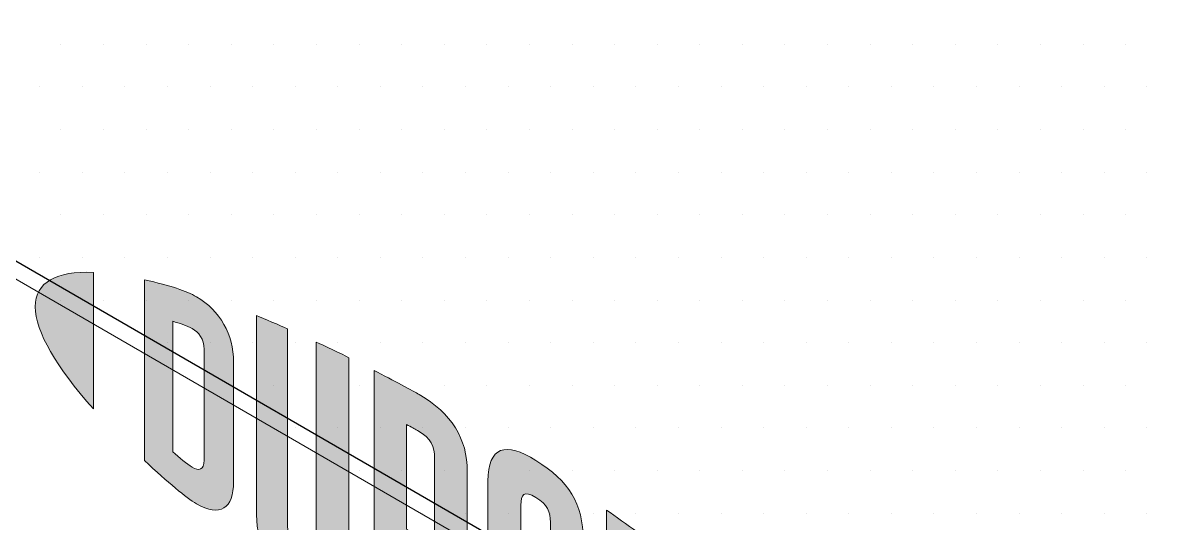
# Model space of a CAD drawing. Header units: inches. Extents: x -17.6 to 82.3, y -15.1 to 23.2.
# Drawn here: x 17.375 to 17.879, y 9.851 to 10.071 of the extents above; entities that cross this region are included whole.
import ezdxf

# ---------------------------------------------------------------- set-up
doc = ezdxf.new("R2010")
doc.units = ezdxf.units.IN
doc.header["$MEASUREMENT"] = 0
for name, color, linetype, lineweight in [('.ATI-HATCH', 7, 'Continuous', 0), ('G-ANNO-TTLB', 7, 'Continuous', 0), ('TYVEK', 7, 'Continuous', 0), ('X-REF - TRACED', 7, 'Continuous', 0)]:
    doc.layers.add(name, color=color, linetype=linetype, lineweight=lineweight)

# ---------------------------------------------------------------- blocks, each defined once
blk = doc.blocks.new('Block_42')
at = {"layer": 'X-REF - TRACED', "true_color": 0x848484, "transparency": 33554687}
h = blk.add_hatch(color=252, dxfattribs=at)
h.dxf.hatch_style = 2
edge = h.paths.add_edge_path()
edge.add_spline(control_points=[(17.38031, 9.94644), (17.38031, 9.93544), (17.38962, 9.91977), (17.40586, 9.90156), (17.40586, 9.90156), (17.40586, 9.96157), (17.40586, 9.96157), (17.38962, 9.96219), (17.38031, 9.95733), (17.38031, 9.94644)], knot_values=[0, 0, 0, 0, 1, 1, 1, 2, 2, 2, 3, 3, 3, 3], degree=3, periodic=0)
h = blk.add_hatch(color=252, dxfattribs=at)
h.dxf.hatch_style = 2
edge = h.paths.add_edge_path()
edge.add_spline(control_points=[(17.45465, 9.87898), (17.45465, 9.87438), (17.45224, 9.87423), (17.44936, 9.8759), (17.44711, 9.8772), (17.44365, 9.88013), (17.44082, 9.88265), (17.44082, 9.88265), (17.44082, 9.94004), (17.44082, 9.94004), (17.44365, 9.93926), (17.44711, 9.9382), (17.44936, 9.9369), (17.45224, 9.93523), (17.45465, 9.93231), (17.45465, 9.92771), (17.45465, 9.92771), (17.45465, 9.87898), (17.45465, 9.87898)], knot_values=[0, 0, 0, 0, 1, 1, 1, 2, 2, 2, 3, 3, 3, 4, 4, 4, 5, 5, 5, 6, 6, 6, 6], degree=3, periodic=0)
edge = h.paths.add_edge_path()
edge.add_spline(control_points=[(17.45125, 9.95081), (17.44671, 9.95343), (17.44017, 9.95568), (17.42833, 9.95832), (17.42833, 9.95832), (17.42833, 9.87877), (17.42833, 9.87877), (17.43874, 9.86914), (17.44671, 9.86243), (17.45125, 9.85981), (17.4617, 9.85377), (17.46759, 9.8577), (17.46759, 9.86946), (17.46759, 9.86946), (17.46759, 9.92228), (17.46759, 9.92228), (17.46759, 9.93405), (17.4617, 9.94478), (17.45125, 9.95081)], knot_values=[0, 0, 0, 0, 1, 1, 1, 2, 2, 2, 3, 3, 3, 4, 4, 4, 5, 5, 5, 6, 6, 6, 6], degree=3, periodic=0)
h = blk.add_hatch(color=252, dxfattribs=at)
h.dxf.hatch_style = 2
edge = h.paths.add_edge_path()
edge.add_spline(control_points=[(17.50403, 9.84115), (17.50403, 9.83654), (17.50265, 9.83443), (17.49764, 9.83802), (17.49271, 9.84154), (17.49139, 9.8447), (17.49139, 9.85015), (17.49139, 9.85015), (17.49139, 9.93673), (17.49139, 9.93673), (17.48812, 9.9382), (17.48083, 9.94125), (17.47771, 9.94254), (17.47771, 9.94254), (17.47771, 9.85498), (17.47771, 9.85498), (17.47771, 9.841), (17.48363, 9.83215), (17.49764, 9.82222), (17.51046, 9.81313), (17.51831, 9.81603), (17.51831, 9.83154), (17.51831, 9.83154), (17.51831, 9.92405), (17.51831, 9.92405), (17.51563, 9.92542), (17.50686, 9.92964), (17.50403, 9.93093), (17.50403, 9.93093), (17.50403, 9.84115), (17.50403, 9.84115)], knot_values=[0, 0, 0, 0, 1, 1, 1, 2, 2, 2, 3, 3, 3, 4, 4, 4, 5, 5, 5, 6, 6, 6, 7, 7, 7, 8, 8, 8, 9, 9, 9, 10, 10, 10, 10], degree=3, periodic=0)
h = blk.add_hatch(color=252, dxfattribs=at)
h.dxf.hatch_style = 2
edge = h.paths.add_edge_path()
edge.add_spline(control_points=[(17.55608, 9.84913), (17.55608, 9.84412), (17.55455, 9.84246), (17.54875, 9.84579), (17.54875, 9.84579), (17.54374, 9.84867), (17.54374, 9.84867), (17.54374, 9.84867), (17.54374, 9.89465), (17.54374, 9.89465), (17.54597, 9.8935), (17.54716, 9.89285), (17.5485, 9.89207), (17.55477, 9.88845), (17.55608, 9.88497), (17.55608, 9.87985), (17.55608, 9.87985), (17.55608, 9.84913), (17.55608, 9.84913)], knot_values=[0, 0, 0, 0, 1, 1, 1, 2, 2, 2, 3, 3, 3, 4, 4, 4, 5, 5, 5, 6, 6, 6, 6], degree=3, periodic=0)
edge = h.paths.add_edge_path()
edge.add_spline(control_points=[(17.54933, 9.90786), (17.54685, 9.90929), (17.53779, 9.91416), (17.52946, 9.91841), (17.52946, 9.91841), (17.52946, 9.80188), (17.52946, 9.80188), (17.53229, 9.80008), (17.53972, 9.79534), (17.54374, 9.7929), (17.54374, 9.7929), (17.54374, 9.83247), (17.54374, 9.83247), (17.54374, 9.83247), (17.54933, 9.82926), (17.54933, 9.82926), (17.56429, 9.82068), (17.57051, 9.82478), (17.57051, 9.83957), (17.57051, 9.83957), (17.57051, 9.87391), (17.57051, 9.87391), (17.57051, 9.8884), (17.56352, 9.89967), (17.54933, 9.90786)], knot_values=[0, 0, 0, 0, 1, 1, 1, 2, 2, 2, 3, 3, 3, 4, 4, 4, 5, 5, 5, 6, 6, 6, 7, 7, 7, 8, 8, 8, 8], degree=3, periodic=0)
h = blk.add_hatch(color=252, dxfattribs=at)
h.dxf.hatch_style = 2
edge = h.paths.add_edge_path()
edge.add_spline(control_points=[(17.6071, 9.77898), (17.6071, 9.77438), (17.60576, 9.77277), (17.6007, 9.77551), (17.5955, 9.77835), (17.59408, 9.78172), (17.59408, 9.7865), (17.59408, 9.7865), (17.59408, 9.85914), (17.59408, 9.85914), (17.59408, 9.86391), (17.5955, 9.86574), (17.6007, 9.86257), (17.60576, 9.85948), (17.6071, 9.85623), (17.6071, 9.85163), (17.6071, 9.85163), (17.6071, 9.77898), (17.6071, 9.77898)], knot_values=[0, 0, 0, 0, 1, 1, 1, 2, 2, 2, 3, 3, 3, 4, 4, 4, 5, 5, 5, 6, 6, 6, 6], degree=3, periodic=0)
edge = h.paths.add_edge_path()
edge.add_spline(control_points=[(17.6007, 9.87885), (17.58746, 9.88722), (17.57958, 9.88507), (17.57958, 9.86973), (17.57958, 9.86973), (17.57958, 9.7935), (17.57958, 9.7935), (17.57958, 9.77731), (17.58672, 9.76652), (17.6007, 9.75915), (17.61438, 9.75193), (17.62152, 9.75378), (17.62152, 9.771), (17.62152, 9.771), (17.62152, 9.84376), (17.62152, 9.84376), (17.62152, 9.86018), (17.61507, 9.86975), (17.6007, 9.87885)], knot_values=[0, 0, 0, 0, 1, 1, 1, 2, 2, 2, 3, 3, 3, 4, 4, 4, 5, 5, 5, 6, 6, 6, 6], degree=3, periodic=0)
h = blk.add_hatch(color=252, dxfattribs=at)
h.dxf.hatch_style = 2
edge = h.paths.add_edge_path()
edge.add_spline(control_points=[(17.66116, 9.77904), (17.66116, 9.77904), (17.64532, 9.84743), (17.64532, 9.84743), (17.641, 9.85057), (17.6358, 9.85424), (17.63178, 9.85698), (17.63178, 9.85698), (17.63178, 9.74516), (17.63178, 9.74516), (17.63461, 9.74383), (17.64181, 9.74061), (17.64553, 9.73901), (17.64553, 9.73901), (17.6444, 9.80556), (17.6444, 9.80556), (17.6444, 9.80556), (17.66116, 9.73256), (17.66116, 9.73256), (17.66473, 9.73115), (17.66993, 9.72919), (17.67335, 9.72796), (17.67335, 9.72796), (17.67335, 9.82621), (17.67335, 9.82621), (17.66978, 9.82907), (17.6633, 9.83408), (17.66018, 9.83643), (17.66018, 9.83643), (17.66116, 9.77904), (17.66116, 9.77904)], knot_values=[0, 0, 0, 0, 1, 1, 1, 2, 2, 2, 3, 3, 3, 4, 4, 4, 5, 5, 5, 6, 6, 6, 7, 7, 7, 8, 8, 8, 9, 9, 9, 10, 10, 10, 10], degree=3, periodic=0)
h = blk.add_hatch(color=252, dxfattribs=at)
h.dxf.hatch_style = 2
edge = h.paths.add_edge_path()
edge.add_spline(control_points=[(17.68042, 9.80495), (17.68395, 9.80218), (17.68743, 9.79936), (17.69083, 9.79655), (17.69083, 9.79655), (17.69083, 9.7222), (17.69083, 9.7222), (17.69395, 9.72123), (17.69975, 9.71962), (17.70362, 9.7187), (17.70362, 9.7187), (17.70362, 9.78566), (17.70362, 9.78566), (17.70733, 9.78241), (17.71083, 9.77929), (17.71403, 9.77639), (17.71403, 9.77639), (17.71403, 9.79073), (17.71403, 9.79073), (17.70393, 9.8006), (17.69309, 9.81015), (17.68042, 9.8205), (17.68042, 9.8205), (17.68042, 9.80495), (17.68042, 9.80495)], knot_values=[0, 0, 0, 0, 1, 1, 1, 2, 2, 2, 3, 3, 3, 4, 4, 4, 5, 5, 5, 6, 6, 6, 7, 7, 7, 8, 8, 8, 8], degree=3, periodic=0)
h = blk.add_hatch(color=252, dxfattribs=at)
h.dxf.hatch_style = 2
edge = h.paths.add_edge_path()
edge.add_spline(control_points=[(17.75494, 9.73014), (17.75494, 9.71913), (17.74562, 9.71423), (17.72937, 9.71476), (17.72937, 9.71476), (17.72937, 9.77481), (17.72937, 9.77481), (17.74562, 9.75665), (17.75494, 9.74103), (17.75494, 9.73014)], knot_values=[0, 0, 0, 0, 1, 1, 1, 2, 2, 2, 3, 3, 3, 3], degree=3, periodic=0)
h = blk.add_hatch(color=252, dxfattribs=at)
h.dxf.hatch_style = 2
edge = h.paths.add_edge_path()
edge.add_spline(control_points=[(17.74735, 9.69839), (17.74735, 9.69839), (17.74889, 9.6975), (17.74889, 9.6975), (17.74889, 9.6975), (17.75117, 9.69209), (17.75117, 9.69209), (17.75117, 9.69209), (17.75345, 9.69487), (17.75345, 9.69487), (17.75345, 9.69487), (17.75494, 9.69401), (17.75494, 9.69401), (17.75494, 9.69401), (17.75494, 9.68536), (17.75494, 9.68536), (17.75494, 9.68536), (17.75355, 9.68616), (17.75355, 9.68616), (17.75355, 9.68616), (17.75355, 9.69231), (17.75355, 9.69231), (17.75355, 9.69231), (17.75122, 9.68953), (17.75122, 9.68953), (17.75122, 9.68953), (17.75107, 9.68961), (17.75107, 9.68961), (17.75107, 9.68961), (17.74874, 9.69509), (17.74874, 9.69509), (17.74874, 9.69509), (17.74874, 9.68893), (17.74874, 9.68893), (17.74874, 9.68893), (17.74735, 9.68974), (17.74735, 9.68974), (17.74735, 9.68974), (17.74735, 9.69839), (17.74735, 9.69839)], knot_values=[0, 0, 0, 0, 1, 1, 1, 2, 2, 2, 3, 3, 3, 4, 4, 4, 5, 5, 5, 6, 6, 6, 7, 7, 7, 8, 8, 8, 9, 9, 9, 10, 10, 10, 11, 11, 11, 12, 12, 12, 13, 13, 13, 13], degree=3, periodic=0)
edge = h.paths.add_edge_path()
edge.add_spline(control_points=[(17.74196, 9.69999), (17.74196, 9.69999), (17.73963, 9.70133), (17.73963, 9.70133), (17.73963, 9.70133), (17.73963, 9.70285), (17.73963, 9.70285), (17.73963, 9.70285), (17.74573, 9.69933), (17.74573, 9.69933), (17.74573, 9.69933), (17.74573, 9.69781), (17.74573, 9.69781), (17.74573, 9.69781), (17.7434, 9.69915), (17.7434, 9.69915), (17.7434, 9.69915), (17.7434, 9.69202), (17.7434, 9.69202), (17.7434, 9.69202), (17.74196, 9.69285), (17.74196, 9.69285), (17.74196, 9.69285), (17.74196, 9.69999), (17.74196, 9.69999)], knot_values=[0, 0, 0, 0, 1, 1, 1, 2, 2, 2, 3, 3, 3, 4, 4, 4, 5, 5, 5, 6, 6, 6, 7, 7, 7, 8, 8, 8, 8], degree=3, periodic=0)
at = {"layer": 'X-REF - TRACED'}
for points, knots in [([(17.38031, 9.94644), (17.38031, 9.93544), (17.38962, 9.91977), (17.40586, 9.90156), (17.40586, 9.90156), (17.40586, 9.96157), (17.40586, 9.96157), (17.38962, 9.96219), (17.38031, 9.95733), (17.38031, 9.94644)], [0, 0, 0, 0, 1, 1, 1, 2, 2, 2, 3, 3, 3, 3]), ([(17.45125, 9.95081), (17.44671, 9.95343), (17.44017, 9.95568), (17.42833, 9.95832), (17.42833, 9.95832), (17.42833, 9.87877), (17.42833, 9.87877), (17.43874, 9.86914), (17.44671, 9.86243), (17.45125, 9.85981), (17.4617, 9.85377), (17.46759, 9.8577), (17.46759, 9.86946), (17.46759, 9.86946), (17.46759, 9.92228), (17.46759, 9.92228), (17.46759, 9.93405), (17.4617, 9.94478), (17.45125, 9.95081)], [0, 0, 0, 0, 1, 1, 1, 2, 2, 2, 3, 3, 3, 4, 4, 4, 5, 5, 5, 6, 6, 6, 6]), ([(17.45465, 9.87898), (17.45465, 9.87438), (17.45224, 9.87423), (17.44936, 9.8759), (17.44711, 9.8772), (17.44365, 9.88013), (17.44082, 9.88265), (17.44082, 9.88265), (17.44082, 9.94004), (17.44082, 9.94004), (17.44365, 9.93926), (17.44711, 9.9382), (17.44936, 9.9369), (17.45224, 9.93523), (17.45465, 9.93231), (17.45465, 9.92771), (17.45465, 9.92771), (17.45465, 9.87898), (17.45465, 9.87898)], [0, 0, 0, 0, 1, 1, 1, 2, 2, 2, 3, 3, 3, 4, 4, 4, 5, 5, 5, 6, 6, 6, 6]), ([(17.50403, 9.84115), (17.50403, 9.83654), (17.50265, 9.83443), (17.49764, 9.83802), (17.49271, 9.84154), (17.49139, 9.8447), (17.49139, 9.85015), (17.49139, 9.85015), (17.49139, 9.93673), (17.49139, 9.93673), (17.48812, 9.9382), (17.48083, 9.94125), (17.47771, 9.94254), (17.47771, 9.94254), (17.47771, 9.85498), (17.47771, 9.85498), (17.47771, 9.841), (17.48363, 9.83215), (17.49764, 9.82222), (17.51046, 9.81313), (17.51831, 9.81603), (17.51831, 9.83154), (17.51831, 9.83154), (17.51831, 9.92405), (17.51831, 9.92405), (17.51563, 9.92542), (17.50686, 9.92964), (17.50403, 9.93093), (17.50403, 9.93093), (17.50403, 9.84115), (17.50403, 9.84115)], [0, 0, 0, 0, 1, 1, 1, 2, 2, 2, 3, 3, 3, 4, 4, 4, 5, 5, 5, 6, 6, 6, 7, 7, 7, 8, 8, 8, 9, 9, 9, 10, 10, 10, 10]), ([(17.54933, 9.90786), (17.54685, 9.90929), (17.53779, 9.91416), (17.52946, 9.91841), (17.52946, 9.91841), (17.52946, 9.80188), (17.52946, 9.80188), (17.53229, 9.80008), (17.53972, 9.79534), (17.54374, 9.7929), (17.54374, 9.7929), (17.54374, 9.83247), (17.54374, 9.83247), (17.54374, 9.83247), (17.54933, 9.82926), (17.54933, 9.82926), (17.56429, 9.82068), (17.57051, 9.82478), (17.57051, 9.83957), (17.57051, 9.83957), (17.57051, 9.87391), (17.57051, 9.87391), (17.57051, 9.8884), (17.56352, 9.89967), (17.54933, 9.90786)], [0, 0, 0, 0, 1, 1, 1, 2, 2, 2, 3, 3, 3, 4, 4, 4, 5, 5, 5, 6, 6, 6, 7, 7, 7, 8, 8, 8, 8]), ([(17.55608, 9.84913), (17.55608, 9.84412), (17.55455, 9.84246), (17.54875, 9.84579), (17.54875, 9.84579), (17.54374, 9.84867), (17.54374, 9.84867), (17.54374, 9.84867), (17.54374, 9.89465), (17.54374, 9.89465), (17.54597, 9.8935), (17.54716, 9.89285), (17.5485, 9.89207), (17.55477, 9.88845), (17.55608, 9.88497), (17.55608, 9.87985), (17.55608, 9.87985), (17.55608, 9.84913), (17.55608, 9.84913)], [0, 0, 0, 0, 1, 1, 1, 2, 2, 2, 3, 3, 3, 4, 4, 4, 5, 5, 5, 6, 6, 6, 6]), ([(17.6007, 9.87885), (17.58746, 9.88722), (17.57958, 9.88507), (17.57958, 9.86973), (17.57958, 9.86973), (17.57958, 9.7935), (17.57958, 9.7935), (17.57958, 9.77731), (17.58672, 9.76652), (17.6007, 9.75915), (17.61438, 9.75193), (17.62152, 9.75378), (17.62152, 9.771), (17.62152, 9.771), (17.62152, 9.84376), (17.62152, 9.84376), (17.62152, 9.86018), (17.61507, 9.86975), (17.6007, 9.87885)], [0, 0, 0, 0, 1, 1, 1, 2, 2, 2, 3, 3, 3, 4, 4, 4, 5, 5, 5, 6, 6, 6, 6]), ([(17.6071, 9.77898), (17.6071, 9.77438), (17.60576, 9.77277), (17.6007, 9.77551), (17.5955, 9.77835), (17.59408, 9.78172), (17.59408, 9.7865), (17.59408, 9.7865), (17.59408, 9.85914), (17.59408, 9.85914), (17.59408, 9.86391), (17.5955, 9.86574), (17.6007, 9.86257), (17.60576, 9.85948), (17.6071, 9.85623), (17.6071, 9.85163), (17.6071, 9.85163), (17.6071, 9.77898), (17.6071, 9.77898)], [0, 0, 0, 0, 1, 1, 1, 2, 2, 2, 3, 3, 3, 4, 4, 4, 5, 5, 5, 6, 6, 6, 6]), ([(17.66116, 9.77904), (17.66116, 9.77904), (17.64532, 9.84743), (17.64532, 9.84743), (17.641, 9.85057), (17.6358, 9.85424), (17.63178, 9.85698), (17.63178, 9.85698), (17.63178, 9.74516), (17.63178, 9.74516), (17.63461, 9.74383), (17.64181, 9.74061), (17.64553, 9.73901), (17.64553, 9.73901), (17.6444, 9.80556), (17.6444, 9.80556), (17.6444, 9.80556), (17.66116, 9.73256), (17.66116, 9.73256), (17.66473, 9.73115), (17.66993, 9.72919), (17.67335, 9.72796), (17.67335, 9.72796), (17.67335, 9.82621), (17.67335, 9.82621), (17.66978, 9.82907), (17.6633, 9.83408), (17.66018, 9.83643), (17.66018, 9.83643), (17.66116, 9.77904), (17.66116, 9.77904)], [0, 0, 0, 0, 1, 1, 1, 2, 2, 2, 3, 3, 3, 4, 4, 4, 5, 5, 5, 6, 6, 6, 7, 7, 7, 8, 8, 8, 9, 9, 9, 10, 10, 10, 10]), ([(17.68042, 9.80495), (17.68395, 9.80218), (17.68743, 9.79936), (17.69083, 9.79655), (17.69083, 9.79655), (17.69083, 9.7222), (17.69083, 9.7222), (17.69395, 9.72123), (17.69975, 9.71962), (17.70362, 9.7187), (17.70362, 9.7187), (17.70362, 9.78566), (17.70362, 9.78566), (17.70733, 9.78241), (17.71083, 9.77929), (17.71403, 9.77639), (17.71403, 9.77639), (17.71403, 9.79073), (17.71403, 9.79073), (17.70393, 9.8006), (17.69309, 9.81015), (17.68042, 9.8205), (17.68042, 9.8205), (17.68042, 9.80495), (17.68042, 9.80495)], [0, 0, 0, 0, 1, 1, 1, 2, 2, 2, 3, 3, 3, 4, 4, 4, 5, 5, 5, 6, 6, 6, 7, 7, 7, 8, 8, 8, 8]), ([(17.75494, 9.73014), (17.75494, 9.71913), (17.74562, 9.71423), (17.72937, 9.71476), (17.72937, 9.71476), (17.72937, 9.77481), (17.72937, 9.77481), (17.74562, 9.75665), (17.75494, 9.74103), (17.75494, 9.73014)], [0, 0, 0, 0, 1, 1, 1, 2, 2, 2, 3, 3, 3, 3]), ([(17.74196, 9.69999), (17.74196, 9.69999), (17.73963, 9.70133), (17.73963, 9.70133), (17.73963, 9.70133), (17.73963, 9.70285), (17.73963, 9.70285), (17.73963, 9.70285), (17.74573, 9.69933), (17.74573, 9.69933), (17.74573, 9.69933), (17.74573, 9.69781), (17.74573, 9.69781), (17.74573, 9.69781), (17.7434, 9.69915), (17.7434, 9.69915), (17.7434, 9.69915), (17.7434, 9.69202), (17.7434, 9.69202), (17.7434, 9.69202), (17.74196, 9.69285), (17.74196, 9.69285), (17.74196, 9.69285), (17.74196, 9.69999), (17.74196, 9.69999)], [0, 0, 0, 0, 1, 1, 1, 2, 2, 2, 3, 3, 3, 4, 4, 4, 5, 5, 5, 6, 6, 6, 7, 7, 7, 8, 8, 8, 8]), ([(17.74735, 9.69839), (17.74735, 9.69839), (17.74889, 9.6975), (17.74889, 9.6975), (17.74889, 9.6975), (17.75117, 9.69209), (17.75117, 9.69209), (17.75117, 9.69209), (17.75345, 9.69487), (17.75345, 9.69487), (17.75345, 9.69487), (17.75494, 9.69401), (17.75494, 9.69401), (17.75494, 9.69401), (17.75494, 9.68536), (17.75494, 9.68536), (17.75494, 9.68536), (17.75355, 9.68616), (17.75355, 9.68616), (17.75355, 9.68616), (17.75355, 9.69231), (17.75355, 9.69231), (17.75355, 9.69231), (17.75122, 9.68953), (17.75122, 9.68953), (17.75122, 9.68953), (17.75107, 9.68961), (17.75107, 9.68961), (17.75107, 9.68961), (17.74874, 9.69509), (17.74874, 9.69509), (17.74874, 9.69509), (17.74874, 9.68893), (17.74874, 9.68893), (17.74874, 9.68893), (17.74735, 9.68974), (17.74735, 9.68974), (17.74735, 9.68974), (17.74735, 9.69839), (17.74735, 9.69839)], [0, 0, 0, 0, 1, 1, 1, 2, 2, 2, 3, 3, 3, 4, 4, 4, 5, 5, 5, 6, 6, 6, 7, 7, 7, 8, 8, 8, 9, 9, 9, 10, 10, 10, 11, 11, 11, 12, 12, 12, 13, 13, 13, 13])]:
    blk.add_open_spline(points, degree=3, knots=knots, dxfattribs=at)
blk = doc.blocks.new('Block_41')
at = {"layer": 'X-REF - TRACED'}
blk.add_blockref('Block_42', (0, 0), dxfattribs=at)
blk = doc.blocks.new('Block_353')
at = {"layer": '.ATI-HATCH'}
blk.add_open_spline([(17.86528, 10.26903), (17.86528, 10.26903), (16.02681, 11.33181), (16.02681, 11.33181), (16.02681, 11.33181), (15.78736, 11.30125), (15.78736, 11.30125), (15.78736, 11.30125), (15.69111, 11.24611), (15.69111, 11.24611), (15.69111, 11.24611), (15.69111, 10.93028), (15.69111, 10.93028), (15.69111, 10.93028), (17.59694, 9.82833), (17.59694, 9.82833), (17.59694, 9.82833), (17.73153, 9.75056), (17.73153, 9.75056), (17.73153, 9.75056), (18.69347, 9.79014), (18.69347, 9.79014), (18.69347, 9.79014), (17.86528, 10.26903), (17.86528, 10.26903)], degree=3, knots=[0, 0, 0, 0, 1, 1, 1, 2, 2, 2, 3, 3, 3, 4, 4, 4, 5, 5, 5, 6, 6, 6, 7, 7, 7, 8, 8, 8, 8], dxfattribs=at)
at = {"layer": '.ATI-HATCH', "color": 8, "lineweight": 0, "true_color": 0x808080}
for points in [[(17.3916, 10.0619), (17.3916, 10.0619), (17.3916, 10.0619), (17.3916, 10.0619)], [(17.41035, 10.0619), (17.41035, 10.0619), (17.41035, 10.0619), (17.41035, 10.0619)], [(17.4291, 10.0619), (17.4291, 10.0619), (17.4291, 10.0619), (17.4291, 10.0619)], [(17.44785, 10.0619), (17.44785, 10.0619), (17.44785, 10.0619), (17.44785, 10.0619)], [(17.4666, 10.0619), (17.4666, 10.0619), (17.4666, 10.0619), (17.4666, 10.0619)], [(17.48535, 10.0619), (17.48535, 10.0619), (17.48535, 10.0619), (17.48535, 10.0619)], [(17.5041, 10.0619), (17.5041, 10.0619), (17.5041, 10.0619), (17.5041, 10.0619)], [(17.52285, 10.0619), (17.52285, 10.0619), (17.52285, 10.0619), (17.52285, 10.0619)], [(17.5416, 10.0619), (17.5416, 10.0619), (17.5416, 10.0619), (17.5416, 10.0619)], [(17.56035, 10.0619), (17.56035, 10.0619), (17.56035, 10.0619), (17.56035, 10.0619)], [(17.5791, 10.0619), (17.5791, 10.0619), (17.5791, 10.0619), (17.5791, 10.0619)], [(17.59785, 10.0619), (17.59785, 10.0619), (17.59785, 10.0619), (17.59785, 10.0619)], [(17.6166, 10.0619), (17.6166, 10.0619), (17.6166, 10.0619), (17.6166, 10.0619)], [(17.63535, 10.0619), (17.63535, 10.0619), (17.63535, 10.0619), (17.63535, 10.0619)], [(17.6541, 10.0619), (17.6541, 10.0619), (17.6541, 10.0619), (17.6541, 10.0619)], [(17.67285, 10.0619), (17.67285, 10.0619), (17.67285, 10.0619), (17.67285, 10.0619)], [(17.6916, 10.0619), (17.6916, 10.0619), (17.6916, 10.0619), (17.6916, 10.0619)], [(17.71035, 10.0619), (17.71035, 10.0619), (17.71035, 10.0619), (17.71035, 10.0619)], [(17.7291, 10.0619), (17.7291, 10.0619), (17.7291, 10.0619), (17.7291, 10.0619)], [(17.74785, 10.0619), (17.74785, 10.0619), (17.74785, 10.0619), (17.74785, 10.0619)], [(17.7666, 10.0619), (17.7666, 10.0619), (17.7666, 10.0619), (17.7666, 10.0619)], [(17.78535, 10.0619), (17.78535, 10.0619), (17.78535, 10.0619), (17.78535, 10.0619)], [(17.8041, 10.0619), (17.8041, 10.0619), (17.8041, 10.0619), (17.8041, 10.0619)], [(17.82285, 10.0619), (17.82285, 10.0619), (17.82285, 10.0619), (17.82285, 10.0619)], [(17.8416, 10.0619), (17.8416, 10.0619), (17.8416, 10.0619), (17.8416, 10.0619)], [(17.86035, 10.0619), (17.86035, 10.0619), (17.86035, 10.0619), (17.86035, 10.0619)], [(17.38222, 10.04315), (17.38222, 10.04315), (17.38222, 10.04315), (17.38222, 10.04315)], [(17.40097, 10.04315), (17.40097, 10.04315), (17.40097, 10.04315), (17.40097, 10.04315)], [(17.41972, 10.04315), (17.41972, 10.04315), (17.41972, 10.04315), (17.41972, 10.04315)], [(17.43847, 10.04315), (17.43847, 10.04315), (17.43847, 10.04315), (17.43847, 10.04315)], [(17.45722, 10.04315), (17.45722, 10.04315), (17.45722, 10.04315), (17.45722, 10.04315)], [(17.47597, 10.04315), (17.47597, 10.04315), (17.47597, 10.04315), (17.47597, 10.04315)], [(17.49472, 10.04315), (17.49472, 10.04315), (17.49472, 10.04315), (17.49472, 10.04315)], [(17.51347, 10.04315), (17.51347, 10.04315), (17.51347, 10.04315), (17.51347, 10.04315)], [(17.53222, 10.04315), (17.53222, 10.04315), (17.53222, 10.04315), (17.53222, 10.04315)], [(17.55097, 10.04315), (17.55097, 10.04315), (17.55097, 10.04315), (17.55097, 10.04315)], [(17.56972, 10.04315), (17.56972, 10.04315), (17.56972, 10.04315), (17.56972, 10.04315)], [(17.58847, 10.04315), (17.58847, 10.04315), (17.58847, 10.04315), (17.58847, 10.04315)], [(17.60722, 10.04315), (17.60722, 10.04315), (17.60722, 10.04315), (17.60722, 10.04315)], [(17.62597, 10.04315), (17.62597, 10.04315), (17.62597, 10.04315), (17.62597, 10.04315)], [(17.64472, 10.04315), (17.64472, 10.04315), (17.64472, 10.04315), (17.64472, 10.04315)], [(17.66347, 10.04315), (17.66347, 10.04315), (17.66347, 10.04315), (17.66347, 10.04315)], [(17.68222, 10.04315), (17.68222, 10.04315), (17.68222, 10.04315), (17.68222, 10.04315)], [(17.70097, 10.04315), (17.70097, 10.04315), (17.70097, 10.04315), (17.70097, 10.04315)], [(17.71972, 10.04315), (17.71972, 10.04315), (17.71972, 10.04315), (17.71972, 10.04315)], [(17.73847, 10.04315), (17.73847, 10.04315), (17.73847, 10.04315), (17.73847, 10.04315)], [(17.75722, 10.04315), (17.75722, 10.04315), (17.75722, 10.04315), (17.75722, 10.04315)], [(17.77597, 10.04315), (17.77597, 10.04315), (17.77597, 10.04315), (17.77597, 10.04315)], [(17.79472, 10.04315), (17.79472, 10.04315), (17.79472, 10.04315), (17.79472, 10.04315)], [(17.81347, 10.04315), (17.81347, 10.04315), (17.81347, 10.04315), (17.81347, 10.04315)], [(17.83222, 10.04315), (17.83222, 10.04315), (17.83222, 10.04315), (17.83222, 10.04315)], [(17.85097, 10.04315), (17.85097, 10.04315), (17.85097, 10.04315), (17.85097, 10.04315)], [(17.86972, 10.04315), (17.86972, 10.04315), (17.86972, 10.04315), (17.86972, 10.04315)], [(17.3916, 10.0244), (17.3916, 10.0244), (17.3916, 10.0244), (17.3916, 10.0244)], [(17.41035, 10.0244), (17.41035, 10.0244), (17.41035, 10.0244), (17.41035, 10.0244)], [(17.4291, 10.0244), (17.4291, 10.0244), (17.4291, 10.0244), (17.4291, 10.0244)], [(17.44785, 10.0244), (17.44785, 10.0244), (17.44785, 10.0244), (17.44785, 10.0244)], [(17.4666, 10.0244), (17.4666, 10.0244), (17.4666, 10.0244), (17.4666, 10.0244)], [(17.48535, 10.0244), (17.48535, 10.0244), (17.48535, 10.0244), (17.48535, 10.0244)], [(17.5041, 10.0244), (17.5041, 10.0244), (17.5041, 10.0244), (17.5041, 10.0244)], [(17.52285, 10.0244), (17.52285, 10.0244), (17.52285, 10.0244), (17.52285, 10.0244)], [(17.5416, 10.0244), (17.5416, 10.0244), (17.5416, 10.0244), (17.5416, 10.0244)], [(17.56035, 10.0244), (17.56035, 10.0244), (17.56035, 10.0244), (17.56035, 10.0244)], [(17.5791, 10.0244), (17.5791, 10.0244), (17.5791, 10.0244), (17.5791, 10.0244)], [(17.59785, 10.0244), (17.59785, 10.0244), (17.59785, 10.0244), (17.59785, 10.0244)], [(17.6166, 10.0244), (17.6166, 10.0244), (17.6166, 10.0244), (17.6166, 10.0244)], [(17.63535, 10.0244), (17.63535, 10.0244), (17.63535, 10.0244), (17.63535, 10.0244)], [(17.6541, 10.0244), (17.6541, 10.0244), (17.6541, 10.0244), (17.6541, 10.0244)], [(17.67285, 10.0244), (17.67285, 10.0244), (17.67285, 10.0244), (17.67285, 10.0244)], [(17.6916, 10.0244), (17.6916, 10.0244), (17.6916, 10.0244), (17.6916, 10.0244)], [(17.71035, 10.0244), (17.71035, 10.0244), (17.71035, 10.0244), (17.71035, 10.0244)], [(17.7291, 10.0244), (17.7291, 10.0244), (17.7291, 10.0244), (17.7291, 10.0244)], [(17.74785, 10.0244), (17.74785, 10.0244), (17.74785, 10.0244), (17.74785, 10.0244)], [(17.7666, 10.0244), (17.7666, 10.0244), (17.7666, 10.0244), (17.7666, 10.0244)], [(17.78535, 10.0244), (17.78535, 10.0244), (17.78535, 10.0244), (17.78535, 10.0244)], [(17.8041, 10.0244), (17.8041, 10.0244), (17.8041, 10.0244), (17.8041, 10.0244)], [(17.82285, 10.0244), (17.82285, 10.0244), (17.82285, 10.0244), (17.82285, 10.0244)], [(17.8416, 10.0244), (17.8416, 10.0244), (17.8416, 10.0244), (17.8416, 10.0244)], [(17.86035, 10.0244), (17.86035, 10.0244), (17.86035, 10.0244), (17.86035, 10.0244)], [(17.38222, 10.00565), (17.38222, 10.00565), (17.38222, 10.00565), (17.38222, 10.00565)], [(17.40097, 10.00565), (17.40097, 10.00565), (17.40097, 10.00565), (17.40097, 10.00565)], [(17.41972, 10.00565), (17.41972, 10.00565), (17.41972, 10.00565), (17.41972, 10.00565)], [(17.43847, 10.00565), (17.43847, 10.00565), (17.43847, 10.00565), (17.43847, 10.00565)], [(17.45722, 10.00565), (17.45722, 10.00565), (17.45722, 10.00565), (17.45722, 10.00565)], [(17.47597, 10.00565), (17.47597, 10.00565), (17.47597, 10.00565), (17.47597, 10.00565)], [(17.49472, 10.00565), (17.49472, 10.00565), (17.49472, 10.00565), (17.49472, 10.00565)], [(17.51347, 10.00565), (17.51347, 10.00565), (17.51347, 10.00565), (17.51347, 10.00565)], [(17.53222, 10.00565), (17.53222, 10.00565), (17.53222, 10.00565), (17.53222, 10.00565)], [(17.55097, 10.00565), (17.55097, 10.00565), (17.55097, 10.00565), (17.55097, 10.00565)], [(17.56972, 10.00565), (17.56972, 10.00565), (17.56972, 10.00565), (17.56972, 10.00565)], [(17.58847, 10.00565), (17.58847, 10.00565), (17.58847, 10.00565), (17.58847, 10.00565)], [(17.60722, 10.00565), (17.60722, 10.00565), (17.60722, 10.00565), (17.60722, 10.00565)], [(17.62597, 10.00565), (17.62597, 10.00565), (17.62597, 10.00565), (17.62597, 10.00565)], [(17.64472, 10.00565), (17.64472, 10.00565), (17.64472, 10.00565), (17.64472, 10.00565)], [(17.66347, 10.00565), (17.66347, 10.00565), (17.66347, 10.00565), (17.66347, 10.00565)], [(17.68222, 10.00565), (17.68222, 10.00565), (17.68222, 10.00565), (17.68222, 10.00565)], [(17.70097, 10.00565), (17.70097, 10.00565), (17.70097, 10.00565), (17.70097, 10.00565)], [(17.71972, 10.00565), (17.71972, 10.00565), (17.71972, 10.00565), (17.71972, 10.00565)], [(17.73847, 10.00565), (17.73847, 10.00565), (17.73847, 10.00565), (17.73847, 10.00565)], [(17.75722, 10.00565), (17.75722, 10.00565), (17.75722, 10.00565), (17.75722, 10.00565)], [(17.77597, 10.00565), (17.77597, 10.00565), (17.77597, 10.00565), (17.77597, 10.00565)], [(17.79472, 10.00565), (17.79472, 10.00565), (17.79472, 10.00565), (17.79472, 10.00565)], [(17.81347, 10.00565), (17.81347, 10.00565), (17.81347, 10.00565), (17.81347, 10.00565)], [(17.83222, 10.00565), (17.83222, 10.00565), (17.83222, 10.00565), (17.83222, 10.00565)], [(17.85097, 10.00565), (17.85097, 10.00565), (17.85097, 10.00565), (17.85097, 10.00565)], [(17.86972, 10.00565), (17.86972, 10.00565), (17.86972, 10.00565), (17.86972, 10.00565)], [(17.3916, 9.9869), (17.3916, 9.9869), (17.3916, 9.9869), (17.3916, 9.9869)], [(17.41035, 9.9869), (17.41035, 9.9869), (17.41035, 9.9869), (17.41035, 9.9869)], [(17.4291, 9.9869), (17.4291, 9.9869), (17.4291, 9.9869), (17.4291, 9.9869)], [(17.44785, 9.9869), (17.44785, 9.9869), (17.44785, 9.9869), (17.44785, 9.9869)], [(17.4666, 9.9869), (17.4666, 9.9869), (17.4666, 9.9869), (17.4666, 9.9869)], [(17.48535, 9.9869), (17.48535, 9.9869), (17.48535, 9.9869), (17.48535, 9.9869)], [(17.5041, 9.9869), (17.5041, 9.9869), (17.5041, 9.9869), (17.5041, 9.9869)], [(17.52285, 9.9869), (17.52285, 9.9869), (17.52285, 9.9869), (17.52285, 9.9869)], [(17.5416, 9.9869), (17.5416, 9.9869), (17.5416, 9.9869), (17.5416, 9.9869)], [(17.56035, 9.9869), (17.56035, 9.9869), (17.56035, 9.9869), (17.56035, 9.9869)], [(17.5791, 9.9869), (17.5791, 9.9869), (17.5791, 9.9869), (17.5791, 9.9869)], [(17.59785, 9.9869), (17.59785, 9.9869), (17.59785, 9.9869), (17.59785, 9.9869)], [(17.6166, 9.9869), (17.6166, 9.9869), (17.6166, 9.9869), (17.6166, 9.9869)], [(17.63535, 9.9869), (17.63535, 9.9869), (17.63535, 9.9869), (17.63535, 9.9869)], [(17.6541, 9.9869), (17.6541, 9.9869), (17.6541, 9.9869), (17.6541, 9.9869)], [(17.67285, 9.9869), (17.67285, 9.9869), (17.67285, 9.9869), (17.67285, 9.9869)], [(17.6916, 9.9869), (17.6916, 9.9869), (17.6916, 9.9869), (17.6916, 9.9869)], [(17.71035, 9.9869), (17.71035, 9.9869), (17.71035, 9.9869), (17.71035, 9.9869)], [(17.7291, 9.9869), (17.7291, 9.9869), (17.7291, 9.9869), (17.7291, 9.9869)], [(17.74785, 9.9869), (17.74785, 9.9869), (17.74785, 9.9869), (17.74785, 9.9869)], [(17.7666, 9.9869), (17.7666, 9.9869), (17.7666, 9.9869), (17.7666, 9.9869)], [(17.78535, 9.9869), (17.78535, 9.9869), (17.78535, 9.9869), (17.78535, 9.9869)], [(17.8041, 9.9869), (17.8041, 9.9869), (17.8041, 9.9869), (17.8041, 9.9869)], [(17.82285, 9.9869), (17.82285, 9.9869), (17.82285, 9.9869), (17.82285, 9.9869)], [(17.8416, 9.9869), (17.8416, 9.9869), (17.8416, 9.9869), (17.8416, 9.9869)], [(17.86035, 9.9869), (17.86035, 9.9869), (17.86035, 9.9869), (17.86035, 9.9869)], [(17.38222, 9.96815), (17.38222, 9.96815), (17.38222, 9.96815), (17.38222, 9.96815)], [(17.40097, 9.96815), (17.40097, 9.96815), (17.40097, 9.96815), (17.40097, 9.96815)], [(17.41972, 9.96815), (17.41972, 9.96815), (17.41972, 9.96815), (17.41972, 9.96815)], [(17.43847, 9.96815), (17.43847, 9.96815), (17.43847, 9.96815), (17.43847, 9.96815)], [(17.45722, 9.96815), (17.45722, 9.96815), (17.45722, 9.96815), (17.45722, 9.96815)], [(17.47597, 9.96815), (17.47597, 9.96815), (17.47597, 9.96815), (17.47597, 9.96815)], [(17.49472, 9.96815), (17.49472, 9.96815), (17.49472, 9.96815), (17.49472, 9.96815)], [(17.51347, 9.96815), (17.51347, 9.96815), (17.51347, 9.96815), (17.51347, 9.96815)], [(17.53222, 9.96815), (17.53222, 9.96815), (17.53222, 9.96815), (17.53222, 9.96815)], [(17.55097, 9.96815), (17.55097, 9.96815), (17.55097, 9.96815), (17.55097, 9.96815)], [(17.56972, 9.96815), (17.56972, 9.96815), (17.56972, 9.96815), (17.56972, 9.96815)], [(17.58847, 9.96815), (17.58847, 9.96815), (17.58847, 9.96815), (17.58847, 9.96815)], [(17.60722, 9.96815), (17.60722, 9.96815), (17.60722, 9.96815), (17.60722, 9.96815)], [(17.62597, 9.96815), (17.62597, 9.96815), (17.62597, 9.96815), (17.62597, 9.96815)], [(17.64472, 9.96815), (17.64472, 9.96815), (17.64472, 9.96815), (17.64472, 9.96815)], [(17.66347, 9.96815), (17.66347, 9.96815), (17.66347, 9.96815), (17.66347, 9.96815)], [(17.68222, 9.96815), (17.68222, 9.96815), (17.68222, 9.96815), (17.68222, 9.96815)], [(17.70097, 9.96815), (17.70097, 9.96815), (17.70097, 9.96815), (17.70097, 9.96815)], [(17.71972, 9.96815), (17.71972, 9.96815), (17.71972, 9.96815), (17.71972, 9.96815)], [(17.73847, 9.96815), (17.73847, 9.96815), (17.73847, 9.96815), (17.73847, 9.96815)], [(17.75722, 9.96815), (17.75722, 9.96815), (17.75722, 9.96815), (17.75722, 9.96815)], [(17.77597, 9.96815), (17.77597, 9.96815), (17.77597, 9.96815), (17.77597, 9.96815)], [(17.79472, 9.96815), (17.79472, 9.96815), (17.79472, 9.96815), (17.79472, 9.96815)], [(17.81347, 9.96815), (17.81347, 9.96815), (17.81347, 9.96815), (17.81347, 9.96815)], [(17.83222, 9.96815), (17.83222, 9.96815), (17.83222, 9.96815), (17.83222, 9.96815)], [(17.85097, 9.96815), (17.85097, 9.96815), (17.85097, 9.96815), (17.85097, 9.96815)], [(17.86972, 9.96815), (17.86972, 9.96815), (17.86972, 9.96815), (17.86972, 9.96815)], [(17.3916, 9.9494), (17.3916, 9.9494), (17.3916, 9.9494), (17.3916, 9.9494)], [(17.41035, 9.9494), (17.41035, 9.9494), (17.41035, 9.9494), (17.41035, 9.9494)], [(17.4291, 9.9494), (17.4291, 9.9494), (17.4291, 9.9494), (17.4291, 9.9494)], [(17.44785, 9.9494), (17.44785, 9.9494), (17.44785, 9.9494), (17.44785, 9.9494)], [(17.4666, 9.9494), (17.4666, 9.9494), (17.4666, 9.9494), (17.4666, 9.9494)], [(17.48535, 9.9494), (17.48535, 9.9494), (17.48535, 9.9494), (17.48535, 9.9494)], [(17.5041, 9.9494), (17.5041, 9.9494), (17.5041, 9.9494), (17.5041, 9.9494)], [(17.52285, 9.9494), (17.52285, 9.9494), (17.52285, 9.9494), (17.52285, 9.9494)], [(17.5416, 9.9494), (17.5416, 9.9494), (17.5416, 9.9494), (17.5416, 9.9494)], [(17.56035, 9.9494), (17.56035, 9.9494), (17.56035, 9.9494), (17.56035, 9.9494)], [(17.5791, 9.9494), (17.5791, 9.9494), (17.5791, 9.9494), (17.5791, 9.9494)], [(17.59785, 9.9494), (17.59785, 9.9494), (17.59785, 9.9494), (17.59785, 9.9494)], [(17.6166, 9.9494), (17.6166, 9.9494), (17.6166, 9.9494), (17.6166, 9.9494)], [(17.63535, 9.9494), (17.63535, 9.9494), (17.63535, 9.9494), (17.63535, 9.9494)], [(17.6541, 9.9494), (17.6541, 9.9494), (17.6541, 9.9494), (17.6541, 9.9494)], [(17.67285, 9.9494), (17.67285, 9.9494), (17.67285, 9.9494), (17.67285, 9.9494)], [(17.6916, 9.9494), (17.6916, 9.9494), (17.6916, 9.9494), (17.6916, 9.9494)], [(17.71035, 9.9494), (17.71035, 9.9494), (17.71035, 9.9494), (17.71035, 9.9494)], [(17.7291, 9.9494), (17.7291, 9.9494), (17.7291, 9.9494), (17.7291, 9.9494)], [(17.74785, 9.9494), (17.74785, 9.9494), (17.74785, 9.9494), (17.74785, 9.9494)], [(17.7666, 9.9494), (17.7666, 9.9494), (17.7666, 9.9494), (17.7666, 9.9494)], [(17.78535, 9.9494), (17.78535, 9.9494), (17.78535, 9.9494), (17.78535, 9.9494)], [(17.8041, 9.9494), (17.8041, 9.9494), (17.8041, 9.9494), (17.8041, 9.9494)], [(17.82285, 9.9494), (17.82285, 9.9494), (17.82285, 9.9494), (17.82285, 9.9494)], [(17.8416, 9.9494), (17.8416, 9.9494), (17.8416, 9.9494), (17.8416, 9.9494)], [(17.86035, 9.9494), (17.86035, 9.9494), (17.86035, 9.9494), (17.86035, 9.9494)], [(17.43847, 9.93065), (17.43847, 9.93065), (17.43847, 9.93065), (17.43847, 9.93065)], [(17.45722, 9.93065), (17.45722, 9.93065), (17.45722, 9.93065), (17.45722, 9.93065)], [(17.47597, 9.93065), (17.47597, 9.93065), (17.47597, 9.93065), (17.47597, 9.93065)], [(17.49472, 9.93065), (17.49472, 9.93065), (17.49472, 9.93065), (17.49472, 9.93065)], [(17.51347, 9.93065), (17.51347, 9.93065), (17.51347, 9.93065), (17.51347, 9.93065)], [(17.53222, 9.93065), (17.53222, 9.93065), (17.53222, 9.93065), (17.53222, 9.93065)], [(17.55097, 9.93065), (17.55097, 9.93065), (17.55097, 9.93065), (17.55097, 9.93065)], [(17.56972, 9.93065), (17.56972, 9.93065), (17.56972, 9.93065), (17.56972, 9.93065)], [(17.58847, 9.93065), (17.58847, 9.93065), (17.58847, 9.93065), (17.58847, 9.93065)], [(17.60722, 9.93065), (17.60722, 9.93065), (17.60722, 9.93065), (17.60722, 9.93065)], [(17.62597, 9.93065), (17.62597, 9.93065), (17.62597, 9.93065), (17.62597, 9.93065)], [(17.64472, 9.93065), (17.64472, 9.93065), (17.64472, 9.93065), (17.64472, 9.93065)], [(17.66347, 9.93065), (17.66347, 9.93065), (17.66347, 9.93065), (17.66347, 9.93065)], [(17.68222, 9.93065), (17.68222, 9.93065), (17.68222, 9.93065), (17.68222, 9.93065)], [(17.70097, 9.93065), (17.70097, 9.93065), (17.70097, 9.93065), (17.70097, 9.93065)], [(17.71972, 9.93065), (17.71972, 9.93065), (17.71972, 9.93065), (17.71972, 9.93065)], [(17.73847, 9.93065), (17.73847, 9.93065), (17.73847, 9.93065), (17.73847, 9.93065)], [(17.75722, 9.93065), (17.75722, 9.93065), (17.75722, 9.93065), (17.75722, 9.93065)], [(17.77597, 9.93065), (17.77597, 9.93065), (17.77597, 9.93065), (17.77597, 9.93065)], [(17.79472, 9.93065), (17.79472, 9.93065), (17.79472, 9.93065), (17.79472, 9.93065)], [(17.81347, 9.93065), (17.81347, 9.93065), (17.81347, 9.93065), (17.81347, 9.93065)], [(17.83222, 9.93065), (17.83222, 9.93065), (17.83222, 9.93065), (17.83222, 9.93065)], [(17.85097, 9.93065), (17.85097, 9.93065), (17.85097, 9.93065), (17.85097, 9.93065)], [(17.86972, 9.93065), (17.86972, 9.93065), (17.86972, 9.93065), (17.86972, 9.93065)], [(17.4666, 9.9119), (17.4666, 9.9119), (17.4666, 9.9119), (17.4666, 9.9119)], [(17.48535, 9.9119), (17.48535, 9.9119), (17.48535, 9.9119), (17.48535, 9.9119)], [(17.5041, 9.9119), (17.5041, 9.9119), (17.5041, 9.9119), (17.5041, 9.9119)], [(17.52285, 9.9119), (17.52285, 9.9119), (17.52285, 9.9119), (17.52285, 9.9119)], [(17.5416, 9.9119), (17.5416, 9.9119), (17.5416, 9.9119), (17.5416, 9.9119)], [(17.56035, 9.9119), (17.56035, 9.9119), (17.56035, 9.9119), (17.56035, 9.9119)], [(17.5791, 9.9119), (17.5791, 9.9119), (17.5791, 9.9119), (17.5791, 9.9119)], [(17.59785, 9.9119), (17.59785, 9.9119), (17.59785, 9.9119), (17.59785, 9.9119)], [(17.6166, 9.9119), (17.6166, 9.9119), (17.6166, 9.9119), (17.6166, 9.9119)], [(17.63535, 9.9119), (17.63535, 9.9119), (17.63535, 9.9119), (17.63535, 9.9119)], [(17.6541, 9.9119), (17.6541, 9.9119), (17.6541, 9.9119), (17.6541, 9.9119)], [(17.67285, 9.9119), (17.67285, 9.9119), (17.67285, 9.9119), (17.67285, 9.9119)], [(17.6916, 9.9119), (17.6916, 9.9119), (17.6916, 9.9119), (17.6916, 9.9119)], [(17.71035, 9.9119), (17.71035, 9.9119), (17.71035, 9.9119), (17.71035, 9.9119)], [(17.7291, 9.9119), (17.7291, 9.9119), (17.7291, 9.9119), (17.7291, 9.9119)], [(17.74785, 9.9119), (17.74785, 9.9119), (17.74785, 9.9119), (17.74785, 9.9119)], [(17.7666, 9.9119), (17.7666, 9.9119), (17.7666, 9.9119), (17.7666, 9.9119)], [(17.78535, 9.9119), (17.78535, 9.9119), (17.78535, 9.9119), (17.78535, 9.9119)], [(17.8041, 9.9119), (17.8041, 9.9119), (17.8041, 9.9119), (17.8041, 9.9119)], [(17.82285, 9.9119), (17.82285, 9.9119), (17.82285, 9.9119), (17.82285, 9.9119)], [(17.8416, 9.9119), (17.8416, 9.9119), (17.8416, 9.9119), (17.8416, 9.9119)], [(17.86035, 9.9119), (17.86035, 9.9119), (17.86035, 9.9119), (17.86035, 9.9119)], [(17.49472, 9.89315), (17.49472, 9.89315), (17.49472, 9.89315), (17.49472, 9.89315)], [(17.51347, 9.89315), (17.51347, 9.89315), (17.51347, 9.89315), (17.51347, 9.89315)], [(17.53222, 9.89315), (17.53222, 9.89315), (17.53222, 9.89315), (17.53222, 9.89315)], [(17.55097, 9.89315), (17.55097, 9.89315), (17.55097, 9.89315), (17.55097, 9.89315)], [(17.56972, 9.89315), (17.56972, 9.89315), (17.56972, 9.89315), (17.56972, 9.89315)], [(17.58847, 9.89315), (17.58847, 9.89315), (17.58847, 9.89315), (17.58847, 9.89315)], [(17.60722, 9.89315), (17.60722, 9.89315), (17.60722, 9.89315), (17.60722, 9.89315)], [(17.62597, 9.89315), (17.62597, 9.89315), (17.62597, 9.89315), (17.62597, 9.89315)], [(17.64472, 9.89315), (17.64472, 9.89315), (17.64472, 9.89315), (17.64472, 9.89315)], [(17.66347, 9.89315), (17.66347, 9.89315), (17.66347, 9.89315), (17.66347, 9.89315)], [(17.68222, 9.89315), (17.68222, 9.89315), (17.68222, 9.89315), (17.68222, 9.89315)], [(17.70097, 9.89315), (17.70097, 9.89315), (17.70097, 9.89315), (17.70097, 9.89315)], [(17.71972, 9.89315), (17.71972, 9.89315), (17.71972, 9.89315), (17.71972, 9.89315)], [(17.73847, 9.89315), (17.73847, 9.89315), (17.73847, 9.89315), (17.73847, 9.89315)], [(17.75722, 9.89315), (17.75722, 9.89315), (17.75722, 9.89315), (17.75722, 9.89315)], [(17.77597, 9.89315), (17.77597, 9.89315), (17.77597, 9.89315), (17.77597, 9.89315)], [(17.79472, 9.89315), (17.79472, 9.89315), (17.79472, 9.89315), (17.79472, 9.89315)], [(17.81347, 9.89315), (17.81347, 9.89315), (17.81347, 9.89315), (17.81347, 9.89315)], [(17.83222, 9.89315), (17.83222, 9.89315), (17.83222, 9.89315), (17.83222, 9.89315)], [(17.85097, 9.89315), (17.85097, 9.89315), (17.85097, 9.89315), (17.85097, 9.89315)], [(17.86972, 9.89315), (17.86972, 9.89315), (17.86972, 9.89315), (17.86972, 9.89315)], [(17.52285, 9.8744), (17.52285, 9.8744), (17.52285, 9.8744), (17.52285, 9.8744)], [(17.5416, 9.8744), (17.5416, 9.8744), (17.5416, 9.8744), (17.5416, 9.8744)], [(17.56035, 9.8744), (17.56035, 9.8744), (17.56035, 9.8744), (17.56035, 9.8744)], [(17.5791, 9.8744), (17.5791, 9.8744), (17.5791, 9.8744), (17.5791, 9.8744)], [(17.59785, 9.8744), (17.59785, 9.8744), (17.59785, 9.8744), (17.59785, 9.8744)], [(17.6166, 9.8744), (17.6166, 9.8744), (17.6166, 9.8744), (17.6166, 9.8744)], [(17.63535, 9.8744), (17.63535, 9.8744), (17.63535, 9.8744), (17.63535, 9.8744)], [(17.6541, 9.8744), (17.6541, 9.8744), (17.6541, 9.8744), (17.6541, 9.8744)], [(17.67285, 9.8744), (17.67285, 9.8744), (17.67285, 9.8744), (17.67285, 9.8744)], [(17.6916, 9.8744), (17.6916, 9.8744), (17.6916, 9.8744), (17.6916, 9.8744)], [(17.71035, 9.8744), (17.71035, 9.8744), (17.71035, 9.8744), (17.71035, 9.8744)], [(17.7291, 9.8744), (17.7291, 9.8744), (17.7291, 9.8744), (17.7291, 9.8744)], [(17.74785, 9.8744), (17.74785, 9.8744), (17.74785, 9.8744), (17.74785, 9.8744)], [(17.7666, 9.8744), (17.7666, 9.8744), (17.7666, 9.8744), (17.7666, 9.8744)], [(17.78535, 9.8744), (17.78535, 9.8744), (17.78535, 9.8744), (17.78535, 9.8744)], [(17.8041, 9.8744), (17.8041, 9.8744), (17.8041, 9.8744), (17.8041, 9.8744)], [(17.82285, 9.8744), (17.82285, 9.8744), (17.82285, 9.8744), (17.82285, 9.8744)], [(17.8416, 9.8744), (17.8416, 9.8744), (17.8416, 9.8744), (17.8416, 9.8744)], [(17.86035, 9.8744), (17.86035, 9.8744), (17.86035, 9.8744), (17.86035, 9.8744)], [(17.55097, 9.85565), (17.55097, 9.85565), (17.55097, 9.85565), (17.55097, 9.85565)], [(17.56972, 9.85565), (17.56972, 9.85565), (17.56972, 9.85565), (17.56972, 9.85565)], [(17.58847, 9.85565), (17.58847, 9.85565), (17.58847, 9.85565), (17.58847, 9.85565)], [(17.60722, 9.85565), (17.60722, 9.85565), (17.60722, 9.85565), (17.60722, 9.85565)], [(17.62597, 9.85565), (17.62597, 9.85565), (17.62597, 9.85565), (17.62597, 9.85565)], [(17.64472, 9.85565), (17.64472, 9.85565), (17.64472, 9.85565), (17.64472, 9.85565)], [(17.66347, 9.85565), (17.66347, 9.85565), (17.66347, 9.85565), (17.66347, 9.85565)], [(17.68222, 9.85565), (17.68222, 9.85565), (17.68222, 9.85565), (17.68222, 9.85565)], [(17.70097, 9.85565), (17.70097, 9.85565), (17.70097, 9.85565), (17.70097, 9.85565)], [(17.71972, 9.85565), (17.71972, 9.85565), (17.71972, 9.85565), (17.71972, 9.85565)], [(17.73847, 9.85565), (17.73847, 9.85565), (17.73847, 9.85565), (17.73847, 9.85565)], [(17.75722, 9.85565), (17.75722, 9.85565), (17.75722, 9.85565), (17.75722, 9.85565)], [(17.77597, 9.85565), (17.77597, 9.85565), (17.77597, 9.85565), (17.77597, 9.85565)], [(17.79472, 9.85565), (17.79472, 9.85565), (17.79472, 9.85565), (17.79472, 9.85565)], [(17.81347, 9.85565), (17.81347, 9.85565), (17.81347, 9.85565), (17.81347, 9.85565)], [(17.83222, 9.85565), (17.83222, 9.85565), (17.83222, 9.85565), (17.83222, 9.85565)], [(17.85097, 9.85565), (17.85097, 9.85565), (17.85097, 9.85565), (17.85097, 9.85565)], [(17.86972, 9.85565), (17.86972, 9.85565), (17.86972, 9.85565), (17.86972, 9.85565)]]:
    blk.add_open_spline(points, degree=3, dxfattribs=at)

msp = doc.modelspace()

# ---------------------------------------------------------------- hatches: boundary and pattern name
at = {"layer": 'G-ANNO-TTLB', "true_color": 0xff00ff, "transparency": 33554687}
h = msp.add_hatch(color=6, dxfattribs=at)
edge = h.paths.add_edge_path()
edge.add_spline(control_points=[(24.62525, -11.0625), (24.62525, -11.0625), (-16.0625, -11.0625), (-16.0625, -11.0625), (-16.0625, -11.0625), (-16.0625, 23.0625), (-16.0625, 23.0625), (-16.0625, 23.0625), (24.62525, 23.0625), (24.62525, 23.0625), (24.62525, 23.0625), (24.62525, -11.0625), (24.62525, -11.0625)], knot_values=[0, 0, 0, 0, 1, 1, 1, 2, 2, 2, 3, 3, 3, 4, 4, 4, 4], degree=3, periodic=0)
edge = h.paths.add_edge_path()
edge.add_spline(control_points=[(-15.9375, 22.9375), (-15.9375, 22.9375), (-15.9375, -10.9375), (-15.9375, -10.9375), (-15.9375, -10.9375), (24.50025, -10.9375), (24.50025, -10.9375), (24.50025, -10.9375), (24.50025, 22.9375), (24.50025, 22.9375), (24.50025, 22.9375), (-15.9375, 22.9375), (-15.9375, 22.9375)], knot_values=[0, 0, 0, 0, 1, 1, 1, 2, 2, 2, 3, 3, 3, 4, 4, 4, 4], degree=3, periodic=0)
edge.add_line((-15.9375, 22.9375), (-15.9375, 22.9375))

# ---------------------------------------------------------------- linework, layer by layer
at = {"layer": 'G-ANNO-TTLB'}
for points in [[(24.62525, -11.0625), (24.62525, -11.0625), (-16.0625, -11.0625), (-16.0625, -11.0625), (-16.0625, -11.0625), (-16.0625, 23.0625), (-16.0625, 23.0625), (-16.0625, 23.0625), (24.62525, 23.0625), (24.62525, 23.0625), (24.62525, 23.0625), (24.62525, -11.0625), (24.62525, -11.0625)], [(-15.9375, 22.9375), (-15.9375, 22.9375), (-15.9375, -10.9375), (-15.9375, -10.9375), (-15.9375, -10.9375), (24.50025, -10.9375), (24.50025, -10.9375), (24.50025, -10.9375), (24.50025, 22.9375), (24.50025, 22.9375), (24.50025, 22.9375), (-15.9375, 22.9375), (-15.9375, 22.9375)]]:
    msp.add_open_spline(points, degree=3, knots=[0, 0, 0, 0, 1, 1, 1, 2, 2, 2, 3, 3, 3, 4, 4, 4, 4], dxfattribs=at)
at = {"layer": 'TYVEK', "color": 4, "lineweight": 25, "true_color": 0x00ffff}
msp.add_lwpolyline([(15.94425, 11.38763), (19.18275, 9.51534), (18.66455, 9.21917), (15.43017, 11.08908)], close=True, dxfattribs=at)

# ---------------------------------------------------------------- block references
at = {"layer": '.ATI-HATCH'}
msp.add_blockref('Block_353', (0, 0), dxfattribs=at)
at = {"layer": 'X-REF - TRACED'}
msp.add_blockref('Block_41', (0, 0), dxfattribs=at)

doc.saveas('drawing.dxf')
